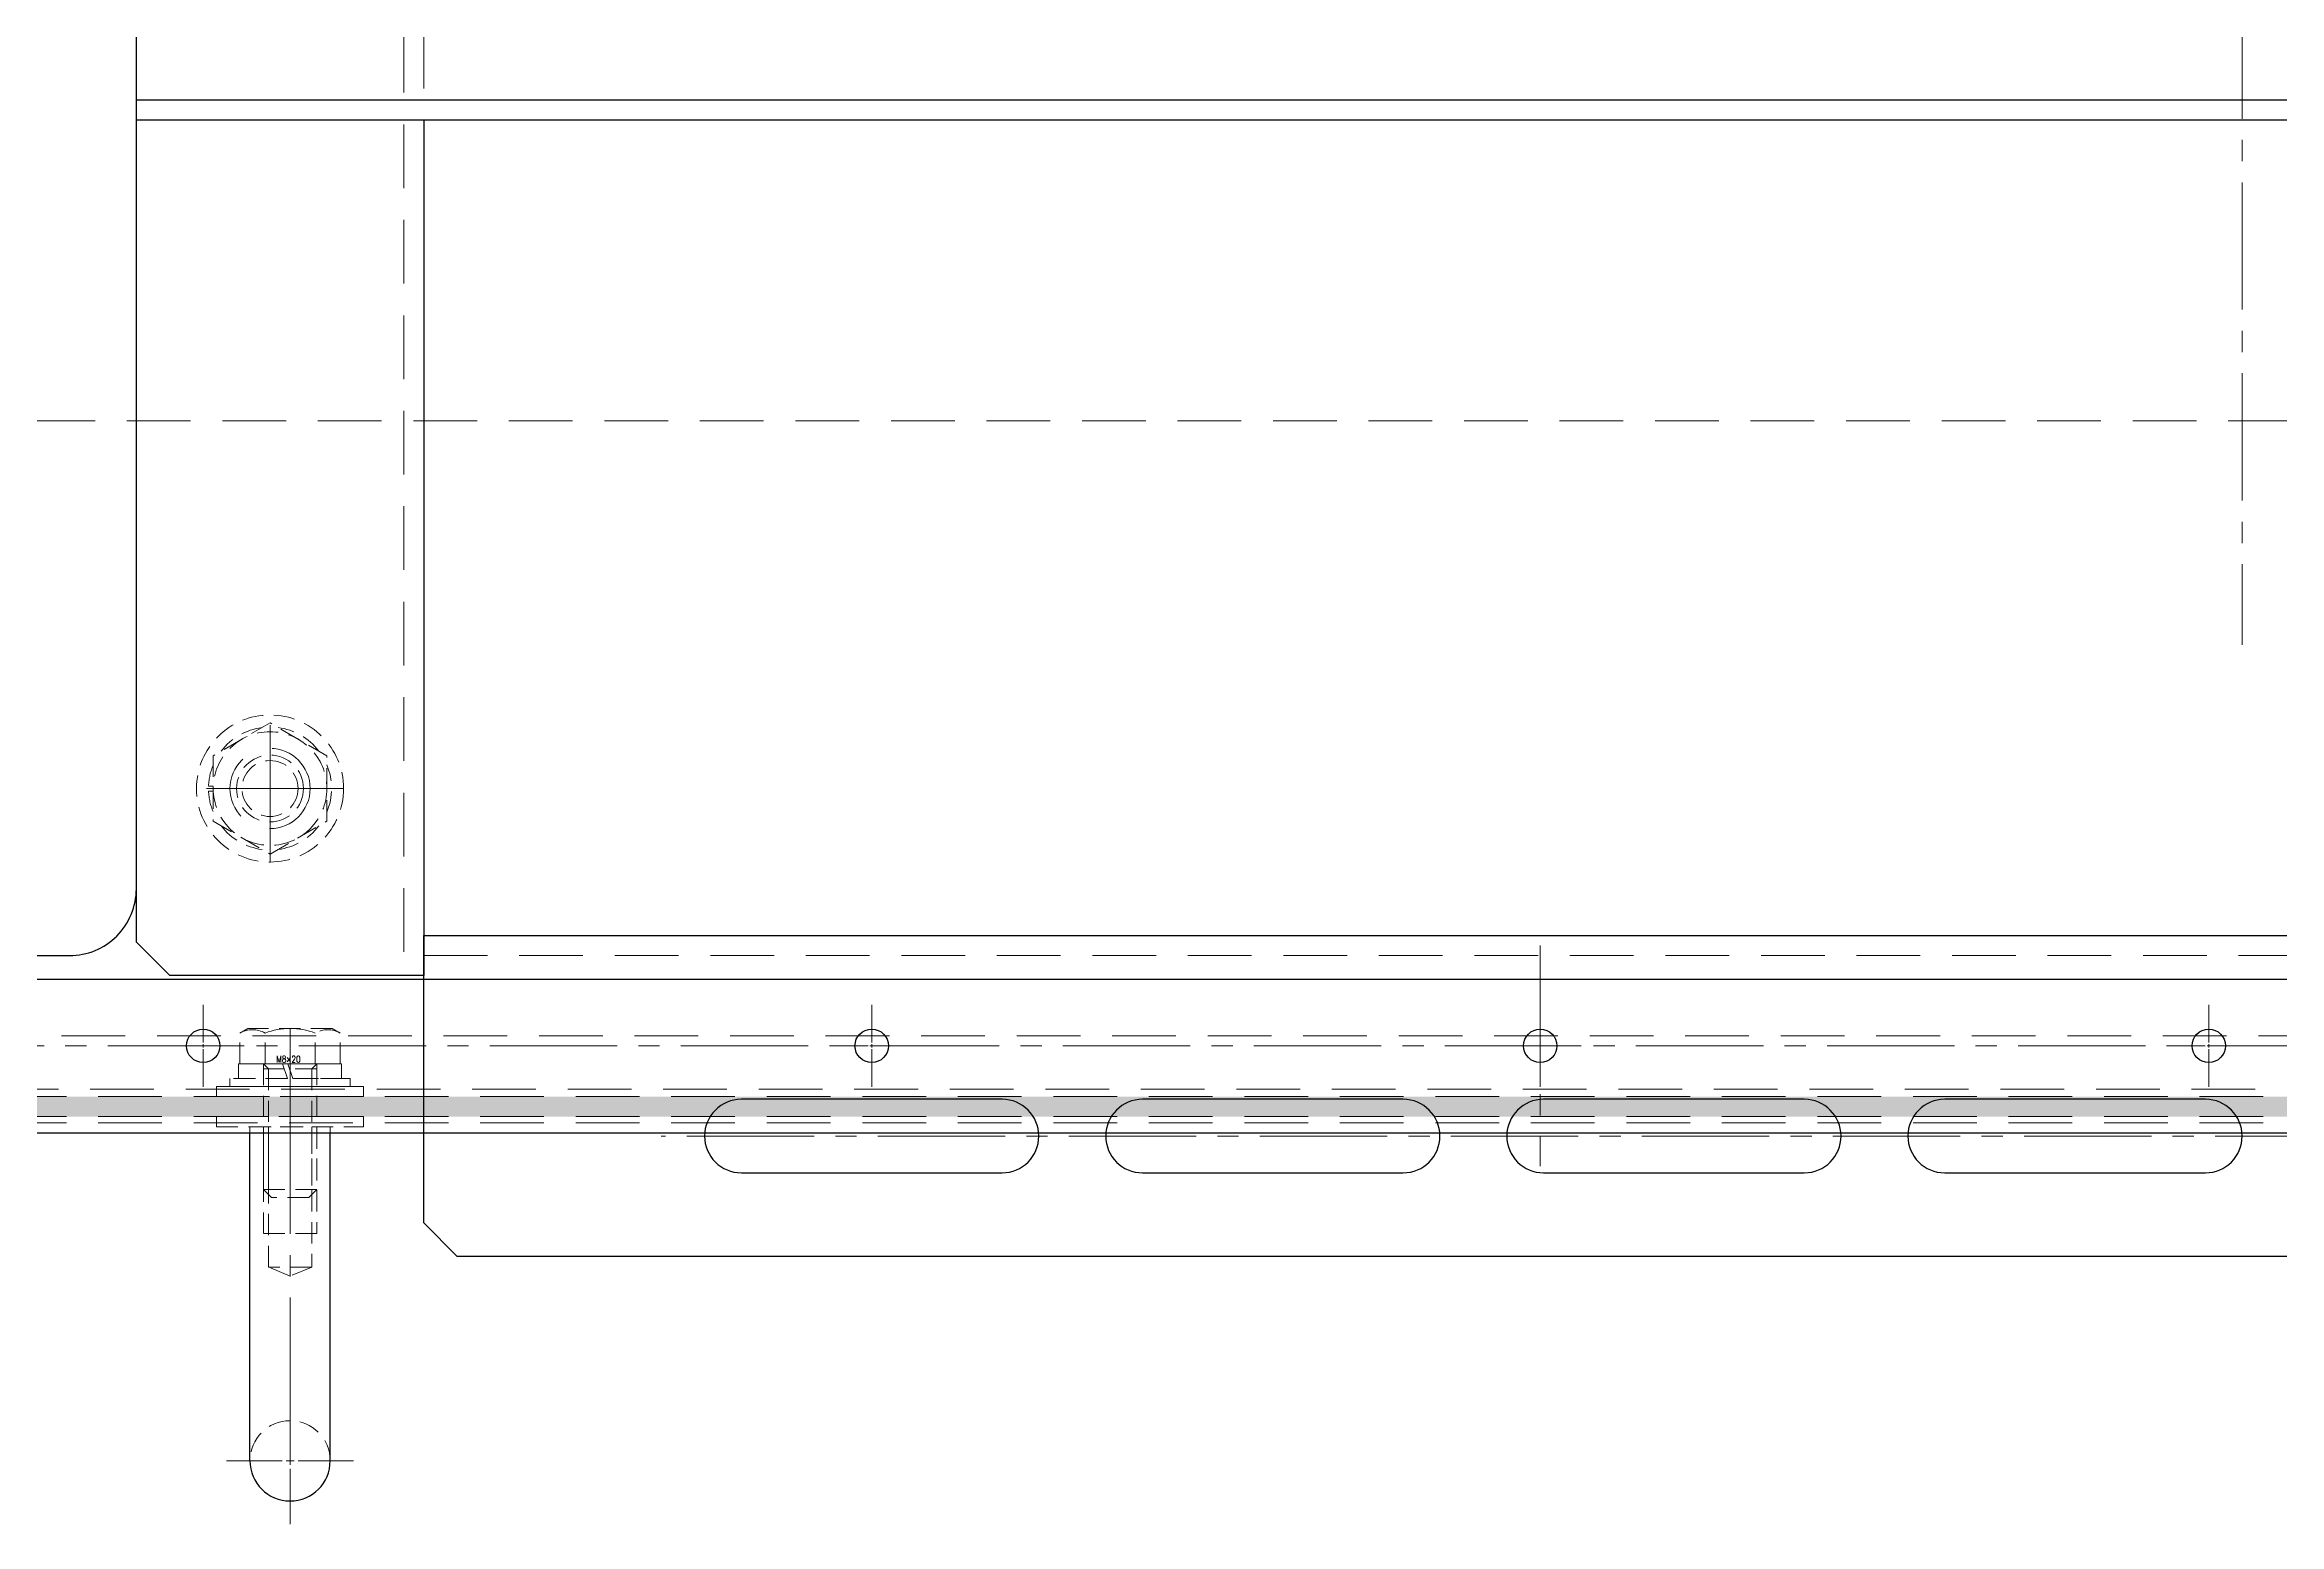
# Model space of a CAD drawing. Header units: millimetres. Extents: x 0 to 51411, y 0 to 16902.
# Drawn here: x 3545.8 to 3880, y 13135.8 to 13357.2 of the extents above; entities that cross this region are included whole.
import ezdxf

# ---------------------------------------------------------------- set-up
doc = ezdxf.new("R2010")
doc.units = ezdxf.units.MM
doc.linetypes.add('CENTER2', pattern=[28.575, 19.05, -3.175, 3.175, -3.175])
doc.linetypes.add('HIDDEN2', pattern=[4.7625, 3.175, -1.5875])
for name, color, linetype, lineweight in [('01_外形線', 7, 'Continuous', 25), ('03_かくれ線', 6, 'HIDDEN2', 13), ('04_中心線', 1, 'CENTER2', 9)]:
    doc.layers.add(name, color=color, linetype=linetype, lineweight=lineweight)
doc.styles.add('寸法用', font='simplex.shx', dxfattribs={"width": 0.8, "bigfont": '@extfont2.shx'})

# ---------------------------------------------------------------- blocks, each defined once
blk = doc.blocks.new('*U1422')
at = {"layer": '04_中心線', "color": 0, "linetype": 'CENTER2', "transparency": 16777216}
for p, q in [((0, 1.2), (0, 9.5)), ((-9.5, 0), (-1.2, 0)), ((1.2, 0), (9.5, 0)), ((0, -9.5), (0, -1.2))]:
    blk.add_line(p, q, dxfattribs=at)
at = {"layer": '04_中心線', "color": 0, "linetype": 'Continuous', "transparency": 16777216}
for p, q in [((-0.6, 0), (0.6, 0)), ((0, -0.6), (0, 0.6))]:
    blk.add_line(p, q, dxfattribs=at)
blk = doc.blocks.new('*U1522')
at = {"layer": '04_中心線', "color": 0, "linetype": 'CENTER2', "transparency": 16777216}
for p, q in [((0, 0.52), (0, 6.11)), ((-6.11, 0), (-0.52, 0)), ((0.52, 0), (6.11, 0)), ((0, -6.11), (0, -0.52))]:
    blk.add_line(p, q, dxfattribs=at)
at = {"layer": '04_中心線', "color": 0, "linetype": 'Continuous', "transparency": 16777216}
for p, q in [((-0.26, 0), (0.26, 0)), ((0, -0.26), (0, 0.26))]:
    blk.add_line(p, q, dxfattribs=at)
blk = doc.blocks.new('*U1506')
at = {"layer": '04_中心線', "color": 0, "linetype": 'CENTER2', "transparency": 16777216}
for p, q in [((0, 0.52), (0, 6.11)), ((-6.11, 0), (-0.52, 0)), ((0.52, 0), (6.11, 0)), ((0, -6.11), (0, -0.52))]:
    blk.add_line(p, q, dxfattribs=at)
at = {"layer": '04_中心線', "color": 0, "linetype": 'Continuous', "transparency": 16777216}
for p, q in [((-0.26, 0), (0.26, 0)), ((0, -0.26), (0, 0.26))]:
    blk.add_line(p, q, dxfattribs=at)
blk = doc.blocks.new('*U1507')
at = {"layer": '04_中心線', "color": 0, "linetype": 'CENTER2', "transparency": 16777216}
for p, q in [((0, 0.52), (0, 6.11)), ((-6.11, 0), (-0.52, 0)), ((0.52, 0), (6.11, 0)), ((0, -6.11), (0, -0.52))]:
    blk.add_line(p, q, dxfattribs=at)
at = {"layer": '04_中心線', "color": 0, "linetype": 'Continuous', "transparency": 16777216}
for p, q in [((-0.26, 0), (0.26, 0)), ((0, -0.26), (0, 0.26))]:
    blk.add_line(p, q, dxfattribs=at)
blk = doc.blocks.new('*U1508')
at = {"layer": '04_中心線', "color": 0, "linetype": 'CENTER2', "transparency": 16777216}
for p, q in [((0, 0.52), (0, 6.11)), ((-6.11, 0), (-0.52, 0)), ((0.52, 0), (6.11, 0)), ((0, -6.11), (0, -0.52))]:
    blk.add_line(p, q, dxfattribs=at)
at = {"layer": '04_中心線', "color": 0, "linetype": 'Continuous', "transparency": 16777216}
for p, q in [((-0.26, 0), (0.26, 0)), ((0, -0.26), (0, 0.26))]:
    blk.add_line(p, q, dxfattribs=at)
blk = doc.blocks.new('*U1566')
at = {"layer": '04_中心線', "color": 0, "linetype": 'CENTER2', "transparency": 16777216}
for p, q in [((0, 1.2), (0, 9.5)), ((-9.5, 0), (-1.2, 0)), ((1.2, 0), (9.5, 0)), ((0, -9.5), (0, -1.2))]:
    blk.add_line(p, q, dxfattribs=at)
at = {"layer": '04_中心線', "color": 0, "linetype": 'Continuous', "transparency": 16777216}
for p, q in [((-0.6, 0), (0.6, 0)), ((0, -0.6), (0, 0.6))]:
    blk.add_line(p, q, dxfattribs=at)
blk = doc.blocks.new('*U1591')
at = {"layer": '04_中心線', "color": 0, "linetype": 'CENTER2', "transparency": 16777216}
blk.add_line((45, 0), (228.5, 0), dxfattribs=at)

msp = doc.modelspace()

# ---------------------------------------------------------------- hatches: boundary and pattern name
at = {"layer": '03_かくれ線', "transparency": 33554495}
h = msp.add_hatch(color=256, dxfattribs=at)
h.dxf.hatch_style = 1
h.paths.add_polyline_path([(5419.467, 13196.814), (5419.467, 13199.814), (3439.467, 13199.814), (3439.467, 13196.814)])

# ---------------------------------------------------------------- linework, layer by layer
at = {"layer": '01_外形線', "transparency": 33554508}
for p, q in [((3559.467, 13222.911), (3559.467, 13451.361)), ((4739.467, 13348.912), (3559.467, 13348.912)), ((4739.467, 13345.912), (3559.467, 13345.912)), ((3602.467, 13345.912), (3602.467, 13217.911)), ((3602.467, 13180.911), (3602.467, 13223.912)), ((3602.467, 13223.912), (4696.467, 13223.911)), ((3564.467, 13217.911), (3559.467, 13222.911)), ((3602.467, 13217.911), (3564.467, 13217.911)), ((3607.467, 13175.911), (3602.467, 13180.911)), ((4691.467, 13175.911), (3607.467, 13175.911))]:
    msp.add_line(p, q, dxfattribs=at)
at = {"layer": '01_外形線'}
for p, q in [((3439.467, 13217.41), (4099.467, 13217.41)), ((3439.467, 13194.41), (4099.467, 13194.41)), ((3576.467, 13145.314), (3576.467, 13194.41)), ((3588.467, 13145.314), (3588.467, 13194.41))]:
    msp.add_line(p, q, dxfattribs=at)
msp.add_lwpolyline([(3559.467, 13230.911), (3559.467, 13760.911, 0.4142136), (3549.467, 13770.911), (3421.467, 13770.911, 0.4142136), (3411.467, 13760.911), (3411.467, 13230.911, 0.4142136), (3421.467, 13220.911), (3549.467, 13220.911, 0.4142136)], format="xyb", close=True, dxfattribs=at)
at = {"layer": '01_外形線', "transparency": 33554508}
for points in [[(3688.967, 13199.411), (3649.967, 13199.411, 1), (3649.967, 13188.411), (3688.967, 13188.411, 1)], [(3748.967, 13199.411), (3709.967, 13199.411, 1), (3709.967, 13188.411), (3748.967, 13188.411, 1)], [(3808.967, 13199.411), (3769.967, 13199.411, 1), (3769.967, 13188.411), (3808.967, 13188.411, 1)], [(3868.967, 13199.411), (3829.967, 13199.411, 1), (3829.967, 13188.411), (3868.967, 13188.411, 1)]]:
    msp.add_lwpolyline(points, format="xyb", close=True, dxfattribs=at)
at = {"layer": '01_外形線'}
for centre in [(3569.467, 13207.41), (3669.467, 13207.41), (3769.467, 13207.41), (3869.467, 13207.41)]:
    msp.add_circle(centre, 2.5, dxfattribs=at)
msp.add_arc((3582.467, 13145.314), 6, 180, 0, dxfattribs=at)
at = {"layer": '03_かくれ線', "ltscale": 3, "transparency": 33554508}
for p, q in [((3599.467, 13773.911), (3599.467, 13217.911)), ((3602.467, 13645.912), (3602.467, 13345.912)), ((3602.467, 13220.912), (4696.467, 13220.911))]:
    msp.add_line(p, q, dxfattribs=at)
at = {"layer": '03_かくれ線', "ltscale": 3}
for p, q in [((3429.467, 13300.91), (5429.467, 13300.91)), ((5429.467, 13208.91), (3429.467, 13208.91)), ((5419.467, 13200.91), (3439.467, 13200.91)), ((3439.467, 13199.814), (5419.467, 13199.814)), ((3439.467, 13196.814), (5419.467, 13196.814)), ((3439.467, 13195.91), (4099.467, 13195.91))]:
    msp.add_line(p, q, dxfattribs=at)
at = {"layer": '03_かくれ線'}
for p, q in [((3576.467, 13195.314), (3576.467, 13194.41)), ((3576.467, 13195.314), (3588.467, 13195.314)), ((3588.467, 13195.314), (3588.467, 13194.41))]:
    msp.add_line(p, q, dxfattribs=at)
at = {"layer": '03_かくれ線', "transparency": 33554508}
for points in [[(3579.467, 13255.727), (3570.967, 13250.819)], [(3587.967, 13250.819), (3579.467, 13255.727)], [(3570.967, 13250.819), (3570.967, 13241.004)], [(3587.967, 13241.004), (3587.967, 13250.819)], [(3570.967, 13246.287), (3570.275, 13246.287)], [(3570.967, 13245.537), (3570.275, 13245.537)], [(3570.967, 13241.004), (3579.467, 13236.097)], [(3579.467, 13236.097), (3587.967, 13241.004)]]:
    msp.add_lwpolyline(points, dxfattribs=at)
for points in [[(3578.265, 13255.033, 0.1988668), (3572.169, 13251.513)], [(3586.765, 13251.513, 0.1988668), (3580.669, 13255.033)], [(3570.967, 13249.432, 0.0881874), (3570.275, 13246.287)], [(3587.967, 13242.392, 0.1988668), (3587.967, 13249.432)], [(3570.275, 13245.537, 0.0881874), (3570.967, 13242.392)], [(3572.169, 13240.31, 0.1988668), (3578.265, 13236.79)], [(3580.669, 13236.79, 0.1988668), (3586.765, 13240.31)]]:
    msp.add_lwpolyline(points, format="xyb", dxfattribs=at)
at = {"layer": '03_かくれ線'}
for points in [[(3574.961, 13209.318), (3576.167, 13210.014)], [(3574.961, 13204.714), (3574.961, 13209.318)], [(3588.767, 13210.014), (3576.167, 13210.014)], [(3578.714, 13204.714), (3578.714, 13209.318)], [(3586.22, 13204.714), (3586.22, 13209.318)], [(3589.972, 13209.318), (3588.767, 13210.014)], [(3589.972, 13204.714), (3589.972, 13209.318)], [(3581.339, 13204.714), (3574.767, 13204.714)], [(3574.767, 13204.714), (3574.767, 13202.514)], [(3574.961, 13204.714), (3589.972, 13204.714)], [(3589.972, 13204.714), (3574.961, 13204.714)], [(3578.467, 13204.714), (3578.467, 13185.914)], [(3579.217, 13203.964), (3578.467, 13204.714)], [(3578.467, 13203.964), (3586.467, 13203.964)], [(3579.217, 13203.964), (3579.217, 13185.164)], [(3582.067, 13202.514), (3581.339, 13204.714)], [(3590.167, 13204.714), (3582.139, 13204.714)], [(3582.867, 13202.514), (3582.139, 13204.714)], [(3585.717, 13203.964), (3586.467, 13204.714)], [(3585.717, 13203.964), (3585.717, 13185.164)], [(3586.467, 13204.714), (3586.467, 13185.914)], [(3590.167, 13202.514), (3590.167, 13204.714)], [(3582.067, 13202.514), (3574.767, 13202.514)], [(3590.167, 13202.514), (3582.867, 13202.514)], [(3586.467, 13195.314), (3586.467, 13179.314), (3578.467, 13179.314), (3578.467, 13195.314)], [(3585.717, 13195.314), (3585.717, 13174.314), (3579.217, 13174.314), (3579.217, 13195.314)], [(3586.467, 13185.914), (3578.467, 13185.914)], [(3578.467, 13185.914), (3579.667, 13184.714)], [(3585.267, 13184.714), (3579.667, 13184.714)], [(3586.467, 13185.914), (3585.267, 13184.714)], [(3585.717, 13174.314), (3582.467, 13172.968), (3579.217, 13174.314)]]:
    msp.add_lwpolyline(points, dxfattribs=at)
for points in [[(3578.714, 13209.318, 0.2679491), (3574.961, 13209.318)], [(3586.22, 13209.318, 0.1854692), (3578.714, 13209.318)], [(3589.972, 13209.318, 0.2679491), (3586.22, 13209.318)]]:
    msp.add_lwpolyline(points, format="xyb", dxfattribs=at)
for points in [[(3593.467, 13201.314), (3571.467, 13201.314), (3571.467, 13199.814), (3593.467, 13199.814)], [(3573.467, 13201.314), (3591.467, 13201.314), (3591.467, 13202.514), (3573.467, 13202.514)], [(3593.467, 13196.814), (3571.467, 13196.814), (3571.467, 13195.314), (3593.467, 13195.314)]]:
    msp.add_lwpolyline(points, close=True, dxfattribs=at)
at = {"layer": '03_かくれ線', "transparency": 33554508}
for radius in [11, 8.5, 5, 4.188]:
    msp.add_circle((3579.467, 13245.912), radius, dxfattribs=at)
at = {"layer": '03_かくれ線', "ltscale": 3}
msp.add_circle((3579.467, 13245.91), 6, dxfattribs=at)
at = {"layer": '03_かくれ線'}
msp.add_arc((3582.467, 13145.314), 6, 0, 180, dxfattribs=at)
at = {"layer": '04_中心線'}
for p, q in [((3769.467, 13222.41), (3769.467, 13189.41)), ((3469.467, 13207.41), (4069.467, 13207.41)), ((3582.467, 13198.314), (3582.467, 13145.314))]:
    msp.add_line(p, q, dxfattribs=at)
at = {"layer": '04_中心線', "transparency": 33554508}
msp.add_line((4660.982, 13193.911), (3637.952, 13193.911), dxfattribs=at)
for points in [[(3579.467, 13234.912), (3579.467, 13256.912)], [(3590.467, 13245.912), (3568.467, 13245.912)]]:
    msp.add_lwpolyline(points, dxfattribs=at)
at = {"layer": '04_中心線'}
msp.add_lwpolyline([(3582.467, 13210.014), (3582.467, 13184.714)], dxfattribs=at)

# ---------------------------------------------------------------- block references
at = {"layer": '04_中心線', "linetype": 'CENTER2', "transparency": 33554508, "rotation": 270}
msp.add_blockref('*U1591', (3874.467, 13495.912), dxfattribs=at)
at = {"layer": '04_中心線', "linetype": 'CENTER2', "rotation": 270}
for name, p in [('*U1422', (3579.467, 13245.91)), ('*U1566', (3582.467, 13145.314))]:
    msp.add_blockref(name, p, dxfattribs=at)
at = {"layer": '04_中心線', "linetype": 'CENTER2'}
for name, p in [('*U1522', (3569.467, 13207.41)), ('*U1506', (3669.467, 13207.41)), ('*U1507', (3769.467, 13207.41)), ('*U1508', (3869.467, 13207.41))]:
    msp.add_blockref(name, p, dxfattribs=at)

# ---------------------------------------------------------------- texts
at = {"layer": '03_かくれ線', "style": '寸法用', "width": 0.8}
msp.add_text('M8×20', height=1, dxfattribs=at).set_placement((3580.404, 13204.914))

doc.saveas('drawing.dxf')
